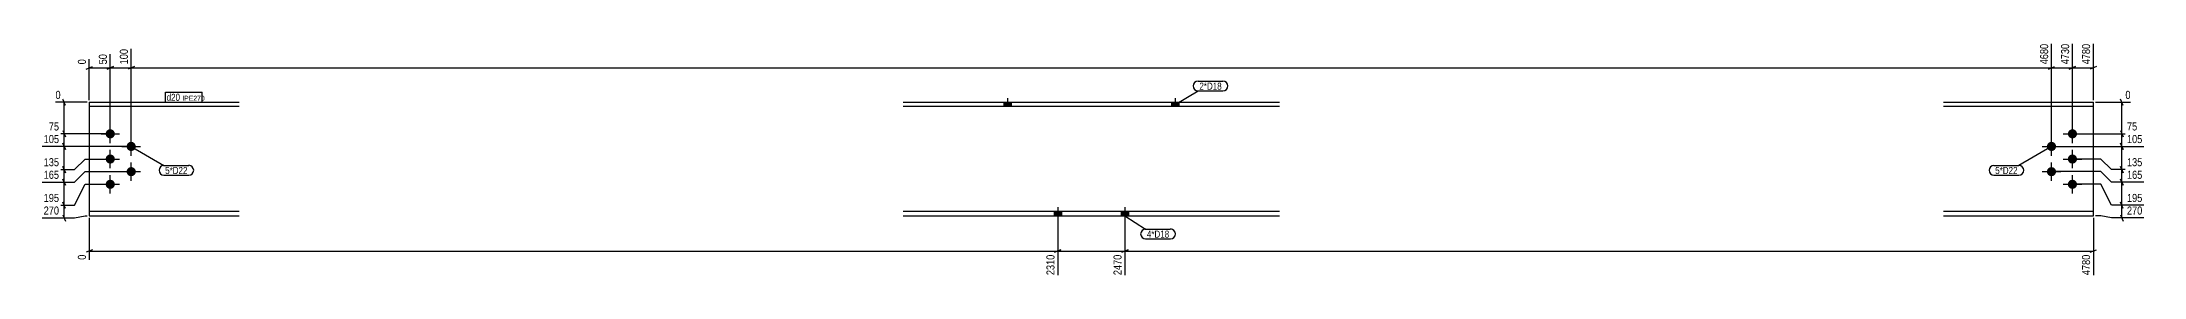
# Model space of a CAD drawing. Header units: millimetres. Extents: x 11 to 16768, y 11 to 569.
# Drawn here: x 11755 to 16768, y 11 to 569 of the extents above; entities that cross this region are included whole.
import ezdxf

# ---------------------------------------------------------------- set-up
doc = ezdxf.new("R2010")
doc.units = ezdxf.units.MM
for name, color, linetype in [('MÅLSÆTNING', 7, 'Continuous'), ('STÅL', 7, 'Continuous'), ('TEKST', 7, 'Continuous')]:
    doc.layers.add(name, color=color, linetype=linetype)
doc.styles.add('Arial Narrow', font='ARIALN.TTF', dxfattribs={"height": 0.2})

msp = doc.modelspace()

# ---------------------------------------------------------------- hatches: boundary and pattern name
at = {"layer": 'STÅL', "linetype": 'Continuous'}
for points in [[(14048.5, 415.9), (14066.5, 415.9), (14066.5, 426.1), (14048.5, 426.1)], [(14448.5, 415.9), (14466.5, 415.9), (14466.5, 426.1), (14448.5, 426.1)], [(11906.5, 351.1, -1), (11928.5, 351.1, -1)], [(16586.5, 351.1, -1), (16608.5, 351.1, -1)], [(11906.5, 291.1, -1), (11928.5, 291.1, -1)], [(11956.5, 321.1, -1), (11978.5, 321.1, -1)], [(16536.5, 321.1, -1), (16558.5, 321.1, -1)], [(16586.5, 291.1, -1), (16608.5, 291.1, -1)], [(11956.5, 261.1, -1), (11978.5, 261.1, -1)], [(16536.5, 261.1, -1), (16558.5, 261.1, -1)], [(11906.5, 231.1, -1), (11928.5, 231.1, -1)], [(16586.5, 231.1, -1), (16608.5, 231.1, -1)], [(14186.5, 166.3), (14168.5, 166.3), (14168.5, 156.1), (14186.5, 156.1)], [(14186.5, 166.3), (14168.5, 166.3), (14168.5, 156.1), (14186.5, 156.1)], [(14346.5, 166.3), (14328.5, 166.3), (14328.5, 156.1), (14346.5, 156.1)], [(14346.5, 166.3), (14328.5, 166.3), (14328.5, 156.1), (14346.5, 156.1)]]:
    msp.add_hatch(color=3, dxfattribs=at).paths.add_polyline_path(points)

# ---------------------------------------------------------------- linework, layer by layer
at = {"layer": 'MÅLSÆTNING', "color": 7, "linetype": 'Continuous'}
for p, q in [((11967.5, 326.1), (11967.5, 552.9)), ((11967.5, 326.1), (11967.5, 552.9)), ((16547.5, 326.1), (16547.5, 565)), ((16597.5, 356.1), (16597.5, 565)), ((16647.5, 431.1), (16647.5, 565)), ((11860, 504.8), (11875, 510.8)), ((11867.5, 431.1), (11867.5, 528.5)), ((11910, 504.8), (11925, 510.8)), ((11917.5, 356.1), (11917.5, 540.7)), ((11917.5, 507.8), (11967.5, 507.8)), ((11975, 510.8), (11960, 504.8)), ((11975, 510.8), (11960, 504.8)), ((16540, 504.8), (16555, 510.8)), ((16590, 504.8), (16605, 510.8)), ((16597.5, 507.8), (16647.5, 507.8)), ((16655, 510.8), (16640, 504.8)), ((11862.5, 426.1), (11786.9, 426.1)), ((11810.5, 418.6), (11804.5, 433.6)), ((11807.5, 351.1), (11807.5, 426.1)), ((16652.5, 426.1), (16736, 426.1)), ((16718.3, 418.6), (16712.3, 433.6)), ((16715.3, 351.1), (16715.3, 426.1)), ((11912.5, 351.1), (11767.4, 351.1)), ((11912.5, 351.1), (11767.4, 351.1)), ((11804.5, 358.6), (11810.5, 343.6)), ((11804.5, 358.6), (11810.5, 343.6)), ((11807.5, 321.1), (11807.5, 351.1)), ((16602.5, 351.1), (16755.5, 351.1)), ((16602.5, 351.1), (16755.5, 351.1)), ((16712.3, 358.6), (16718.3, 343.6)), ((16712.3, 358.6), (16718.3, 343.6)), ((16715.3, 321.1), (16715.3, 351.1)), ((11962.5, 321.1), (11755.2, 321.1)), ((11962.5, 321.1), (11755.2, 321.1)), ((11810.5, 313.6), (11804.5, 328.6)), ((11804.5, 328.6), (11810.5, 313.6)), ((11807.5, 266.1), (11807.5, 321.1)), ((16552.5, 321.1), (16767.7, 321.1)), ((16552.5, 321.1), (16767.7, 321.1)), ((16718.3, 313.6), (16712.3, 328.6)), ((16712.3, 328.6), (16718.3, 313.6)), ((16715.3, 266.1), (16715.3, 321.1)), ((11755.2, 266.1), (11832.5, 266.1)), ((11755.2, 266.1), (11832.5, 266.1)), ((11810.5, 258.6), (11804.5, 273.6)), ((11804.5, 273.6), (11810.5, 258.6)), ((11807.5, 236.1), (11807.5, 266.1)), ((11832.5, 266.1), (11857.5, 291.1)), ((11832.5, 266.1), (11857.5, 291.1)), ((11832.5, 236.1), (11857.5, 261.1)), ((11832.5, 236.1), (11857.5, 261.1)), ((11857.5, 291.1), (11912.5, 291.1)), ((11857.5, 291.1), (11912.5, 291.1)), ((11857.5, 261.1), (11962.5, 261.1)), ((11857.5, 261.1), (11962.5, 261.1)), ((16665.3, 261.1), (16552.5, 261.1)), ((16665.3, 261.1), (16552.5, 261.1)), ((16665.3, 291.1), (16602.5, 291.1)), ((16665.3, 291.1), (16602.5, 291.1)), ((16690.3, 266.1), (16665.3, 291.1)), ((16690.3, 266.1), (16665.3, 291.1)), ((16690.3, 236.1), (16665.3, 261.1)), ((16690.3, 236.1), (16665.3, 261.1)), ((16767.7, 266.1), (16690.3, 266.1)), ((16767.7, 266.1), (16690.3, 266.1)), ((16718.3, 258.6), (16712.3, 273.6)), ((16712.3, 273.6), (16718.3, 258.6)), ((11755.2, 236.1), (11832.5, 236.1)), ((11755.2, 236.1), (11832.5, 236.1)), ((11810.5, 228.6), (11804.5, 243.6)), ((11804.5, 243.6), (11810.5, 228.6)), ((11807.5, 181.1), (11807.5, 236.1)), ((11832.5, 181.1), (11857.5, 231.1)), ((11832.5, 181.1), (11857.5, 231.1)), ((11857.5, 231.1), (11912.5, 231.1)), ((11857.5, 231.1), (11912.5, 231.1)), ((16665.3, 231.1), (16602.5, 231.1)), ((16665.3, 231.1), (16602.5, 231.1)), ((16690.3, 181.1), (16665.3, 231.1)), ((16690.3, 181.1), (16665.3, 231.1)), ((11755.2, 181.1), (11832.5, 181.1)), ((11755.2, 181.1), (11832.5, 181.1)), ((11755.2, 151.1), (11832.5, 151.1)), ((11810.5, 173.6), (11804.5, 188.6)), ((11810.5, 173.6), (11804.5, 188.6)), ((11804.5, 158.6), (11810.5, 143.6)), ((11807.5, 151.1), (11807.5, 181.1)), ((11832.5, 151.1), (11857.5, 156.1)), ((11857.5, 156.1), (11862.5, 156.1)), ((11867.5, 151.1), (11867.5, 51.6)), ((16647.5, 151.1), (16647.5, 15)), ((16665.3, 156.1), (16652.5, 156.1)), ((16690.3, 151.1), (16665.3, 156.1)), ((16767.7, 181.1), (16690.3, 181.1)), ((16767.7, 151.1), (16690.3, 151.1)), ((16718.3, 173.6), (16712.3, 188.6)), ((16712.3, 158.6), (16718.3, 143.6)), ((16715.3, 151.1), (16715.3, 181.1)), ((14177.5, 123.7), (14177.5, 15)), ((14337.5, 123.7), (14337.5, 15)), ((14337.5, 123.7), (14337.5, 15)), ((11875, 75.3), (11860, 69.3)), ((11867.5, 72.3), (14177.5, 72.3)), ((14170, 69.3), (14185, 75.3)), ((14345, 75.3), (14330, 69.3)), ((14330, 69.3), (14345, 75.3)), ((14337.5, 72.3), (16647.5, 72.3)), ((16640, 69.3), (16655, 75.3))]:
    msp.add_line(p, q, dxfattribs=at)
at = {"layer": 'STÅL', "color": 2, "linetype": 'Continuous'}
for p, q in [((11867.5, 426.1), (11867.5, 156.1)), ((11867.5, 426.1), (12224.9, 426.1)), ((12224.9, 415.9), (11867.5, 415.9)), ((13808.5, 426.1), (14706.1, 426.1)), ((14706.1, 415.9), (13808.5, 415.9)), ((16290.2, 426.1), (16647.5, 426.1)), ((16647.5, 415.9), (16290.2, 415.9)), ((16647.5, 156.1), (16647.5, 426.1)), ((12224.9, 166.3), (11867.5, 166.3)), ((11867.5, 156.1), (12224.9, 156.1)), ((14706.1, 166.3), (13808.5, 166.3)), ((13808.5, 156.1), (14706.1, 156.1)), ((16647.5, 166.3), (16290.2, 166.3)), ((16290.2, 156.1), (16647.5, 156.1))]:
    msp.add_line(p, q, dxfattribs=at)
at = {"layer": 'STÅL', "color": 3, "linetype": 'Continuous'}
for p, q in [((14048.5, 426.1), (14048.5, 415.9)), ((14057.5, 436.1), (14057.5, 415.9)), ((14066.5, 426.1), (14066.5, 415.9)), ((14448.5, 426.1), (14448.5, 415.9)), ((14457.5, 436.1), (14457.5, 415.9)), ((14466.5, 426.1), (14466.5, 415.9)), ((11895.5, 351.1), (11939.5, 351.1)), ((11917.5, 329.1), (11917.5, 373.1)), ((16575.5, 351.1), (16619.5, 351.1)), ((16597.5, 329.1), (16597.5, 373.1)), ((11917.5, 269.1), (11917.5, 313.1)), ((11945.5, 321.1), (11989.5, 321.1)), ((11967.5, 299.1), (11967.5, 343.1)), ((16525.5, 321.1), (16569.5, 321.1)), ((16547.5, 299.1), (16547.5, 343.1)), ((16597.5, 269.1), (16597.5, 313.1)), ((11895.5, 291.1), (11939.5, 291.1)), ((11917.5, 209.1), (11917.5, 253.1)), ((11945.5, 261.1), (11989.5, 261.1)), ((11967.5, 239.1), (11967.5, 283.1)), ((16525.5, 261.1), (16569.5, 261.1)), ((16547.5, 239.1), (16547.5, 283.1)), ((16575.5, 291.1), (16619.5, 291.1)), ((16597.5, 209.1), (16597.5, 253.1)), ((11895.5, 231.1), (11939.5, 231.1)), ((16575.5, 231.1), (16619.5, 231.1)), ((14168.5, 166.3), (14168.5, 156.1)), ((14168.5, 166.3), (14168.5, 156.1)), ((14177.5, 176.3), (14177.5, 111.3)), ((14177.5, 176.3), (14177.5, 111.3)), ((14186.5, 166.3), (14186.5, 156.1)), ((14186.5, 166.3), (14186.5, 156.1)), ((14328.5, 166.3), (14328.5, 156.1)), ((14328.5, 166.3), (14328.5, 156.1)), ((14337.5, 176.3), (14337.5, 111.3)), ((14337.5, 176.3), (14337.5, 111.3)), ((14346.5, 166.3), (14346.5, 156.1)), ((14346.5, 166.3), (14346.5, 156.1))]:
    msp.add_line(p, q, dxfattribs=at)

# ---------------------------------------------------------------- wipeouts: each hides what was drawn before it
at = {"color": 0}
for points in [[(14568.5, 456.1), (14568.5, 473.6), (14515.2, 473.6), (14515.2, 456.1)], [(12101.8, 255.6), (12101.8, 273.1), (12048.5, 273.1), (12048.5, 255.6)], [(16466.6, 255.6), (16466.6, 273.1), (16413.3, 273.1), (16413.3, 255.6)], [(14443.2, 104.2), (14443.2, 121.7), (14389.9, 121.7), (14389.9, 104.2)]]:
    msp.add_wipeout(points, dxfattribs=at).dxf.layer = 'TEKST'

# ---------------------------------------------------------------- next in the draw order: wipeouts: each hides what was drawn before it
at = {"color": 0, "linetype": 'Continuous'}
for points in [[(16643.5, 569), (16615.5, 569), (16615.5, 512.3), (16643.5, 512.3)], [(11803, 430.1), (11803, 458.1), (11782.9, 458.1), (11782.9, 430.1)], [(16740, 430.1), (16740, 458.1), (16719.8, 458.1), (16719.8, 430.1)], [(11799.4, 355.1), (11799.4, 383.1), (11767, 383.1), (11767, 355.1)], [(16755.9, 355.1), (16755.9, 383.1), (16723.5, 383.1), (16723.5, 355.1)], [(11799.4, 270.1), (11799.4, 298.1), (11754.8, 298.1), (11754.8, 270.1)], [(11799.4, 185.1), (11799.4, 213.1), (11754.8, 213.1), (11754.8, 185.1)], [(16768, 185.1), (16768, 213.1), (16723.5, 213.1), (16723.5, 185.1)], [(11863.5, 67.7), (11835.5, 67.7), (11835.5, 47.6), (11863.5, 47.6)], [(14173.5, 67.7), (14145.5, 67.7), (14145.5, 11), (14173.5, 11)], [(16643.5, 67.7), (16615.5, 67.7), (16615.5, 11), (16643.5, 11)]]:
    msp.add_wipeout(points, dxfattribs=at).dxf.layer = 'MÅLSÆTNING'
at = {"color": 0}
for points in [[(14568.5, 456.1), (14568.5, 473.6), (14515.2, 473.6), (14515.2, 456.1)], [(12084, 429.6), (12084, 447.1), (12052, 447.1), (12052, 429.6)], [(12101.8, 255.6), (12101.8, 273.1), (12048.5, 273.1), (12048.5, 255.6)], [(16466.6, 255.6), (16466.6, 273.1), (16413.3, 273.1), (16413.3, 255.6)], [(14443.2, 104.2), (14443.2, 121.7), (14389.9, 121.7), (14389.9, 104.2)]]:
    msp.add_wipeout(points, dxfattribs=at).dxf.layer = 'TEKST'

# ---------------------------------------------------------------- next in the draw order: linework, layer by layer
at = {"layer": 'MÅLSÆTNING', "color": 7, "linetype": 'Continuous'}
for p, q in [((16597.5, 356.1), (16597.5, 565)), ((16547.5, 507.8), (16597.5, 507.8)), ((16605, 510.8), (16590, 504.8)), ((16715.3, 236.1), (16715.3, 266.1)), ((16767.7, 236.1), (16690.3, 236.1)), ((16767.7, 236.1), (16690.3, 236.1)), ((16718.3, 228.6), (16712.3, 243.6)), ((16712.3, 243.6), (16718.3, 228.6)), ((14177.5, 123.7), (14177.5, 15)), ((14185, 75.3), (14170, 69.3)), ((14177.5, 72.3), (14337.5, 72.3))]:
    msp.add_line(p, q, dxfattribs=at)
at = {"layer": 'TEKST', "color": 7, "linetype": 'Continuous'}
for p, q in [((14457.5, 421), (14512.2, 453.1)), ((14512.2, 476.6), (14571.5, 476.6)), ((14512.2, 453.1), (14571.5, 453.1)), ((11967.5, 321.1), (12045.5, 276.1)), ((16547.5, 321.1), (16469.6, 276.1)), ((12045.5, 276.1), (12104.8, 276.1)), ((12045.5, 252.6), (12104.8, 252.6)), ((16410.3, 276.1), (16469.6, 276.1)), ((16410.3, 252.6), (16469.6, 252.6)), ((14337.5, 156.2), (14386.9, 124.7)), ((14386.9, 124.7), (14446.2, 124.7)), ((14386.9, 101.2), (14446.2, 101.2))]:
    msp.add_line(p, q, dxfattribs=at)
for centre, radius, start, end in [((14512.2, 464.8), 11.8, 90, 270), ((14571.5, 464.8), 11.8, 270, 90), ((12045.5, 264.4), 11.7, 90, 270), ((12104.8, 264.4), 11.8, 270, 90), ((16410.3, 264.4), 11.7, 90, 270), ((16469.6, 264.4), 11.7, 270, 90), ((14386.9, 113), 11.8, 90, 270), ((14446.2, 113), 11.8, 270, 90)]:
    msp.add_arc(centre, radius, start, end, dxfattribs=at)

# ---------------------------------------------------------------- next in the draw order: texts
at = {"layer": 'MÅLSÆTNING', "color": 3, "linetype": 'Continuous', "style": 'Arial Narrow'}
for s, height, p in [('4780', 19.09, (16639.5, 516.3)), ('0', 19.1, (11859.5, 51.6)), ('2310', 19.09, (14169.5, 15)), ('4780', 19.09, (16639.5, 15))]:
    msp.add_text(s, height=height, rotation=90.0002, dxfattribs=at).set_placement(p)
for s, height, p in [('0', 19.1, (11786.9, 434.1)), ('0', 19.1, (16723.8, 434.1)), ('75', 19.09, (11771, 359.1)), ('75', 19.09, (16727.5, 359.1)), ('135', 19.09, (11758.8, 274.1))]:
    msp.add_text(s, height=height, dxfattribs=at).set_placement(p)
at = {"layer": 'TEKST', "color": 3, "style": 'Arial Narrow'}
for s, p in [('2*D18', (14515.2, 456.1)), ('5*D22', (12048.5, 255.6)), ('5*D22', (16413.3, 255.6)), ('4*D18', (14389.9, 104.2))]:
    msp.add_text(s, height=16.7, dxfattribs=at).set_placement(p)

# ---------------------------------------------------------------- next in the draw order: wipeouts: each hides what was drawn before it
at = {"color": 0, "linetype": 'Continuous'}
for points in [[(11799.4, 155.1), (11799.4, 183.1), (11754.8, 183.1), (11754.8, 155.1)], [(16768, 155.1), (16768, 183.1), (16723.5, 183.1), (16723.5, 155.1)]]:
    msp.add_wipeout(points, dxfattribs=at).dxf.layer = 'MÅLSÆTNING'
at = {"color": 0}
msp.add_wipeout([(12084, 429.6), (12084, 447.1), (12052, 447.1), (12052, 429.6)], dxfattribs=at).dxf.layer = 'TEKST'

# ---------------------------------------------------------------- next in the draw order: linework, layer by layer
at = {"layer": 'MÅLSÆTNING', "color": 7, "linetype": 'Continuous'}
for p, q in [((16715.3, 181.1), (16715.3, 236.1)), ((16767.7, 181.1), (16690.3, 181.1)), ((16718.3, 173.6), (16712.3, 188.6))]:
    msp.add_line(p, q, dxfattribs=at)
at = {"layer": 'TEKST', "color": 7, "linetype": 'Continuous'}
msp.add_line((12049, 426.6), (12049, 450.1), dxfattribs=at)

# ---------------------------------------------------------------- next in the draw order: texts
at = {"layer": 'MÅLSÆTNING', "color": 3, "linetype": 'Continuous', "style": 'Arial Narrow'}
for s, p in [('195', (11758.8, 189.1)), ('195', (16727.5, 189.1)), ('270', (11758.8, 159.1)), ('270', (16727.5, 159.1))]:
    msp.add_text(s, height=19.09, dxfattribs=at).set_placement(p)

# ---------------------------------------------------------------- next in the draw order: wipeouts: each hides what was drawn before it
at = {"color": 0, "linetype": 'Continuous'}
for points in [[(16593.5, 569), (16565.5, 569), (16565.5, 512.3), (16593.5, 512.3)], [(11799.4, 325.1), (11799.4, 353.1), (11754.8, 353.1), (11754.8, 325.1)], [(16768, 325.1), (16768, 353.1), (16723.5, 353.1), (16723.5, 325.1)], [(11799.4, 240.1), (11799.4, 268.1), (11754.8, 268.1), (11754.8, 240.1)], [(16768, 270.1), (16768, 298.1), (16723.5, 298.1), (16723.5, 270.1)], [(14333.5, 67.7), (14305.5, 67.7), (14305.5, 11), (14333.5, 11)]]:
    msp.add_wipeout(points, dxfattribs=at).dxf.layer = 'MÅLSÆTNING'
at = {"color": 0}
msp.add_wipeout([(12134.1, 429.6), (12134.1, 442.1), (12089.2, 442.1), (12089.2, 429.6)], dxfattribs=at).dxf.layer = 'TEKST'

# ---------------------------------------------------------------- next in the draw order: linework, layer by layer
at = {"layer": 'MÅLSÆTNING', "color": 7, "linetype": 'Continuous'}
for p, q in [((16547.5, 326.1), (16547.5, 565)), ((11967.5, 507.8), (16547.5, 507.8)), ((16540, 504.8), (16555, 510.8))]:
    msp.add_line(p, q, dxfattribs=at)

# ---------------------------------------------------------------- next in the draw order: texts
at = {"layer": 'MÅLSÆTNING', "color": 3, "linetype": 'Continuous', "style": 'Arial Narrow'}
for s, p in [('4730', (16589.5, 516.3)), ('2470', (14329.5, 15))]:
    msp.add_text(s, height=19.09, rotation=90.0002, dxfattribs=at).set_placement(p)
for s, p in [('105', (11758.8, 329.1)), ('105', (16727.5, 329.1)), ('165', (11758.8, 244.1)), ('135', (16727.5, 274.1))]:
    msp.add_text(s, height=19.09, dxfattribs=at).set_placement(p)

# ---------------------------------------------------------------- next in the draw order: wipeouts: each hides what was drawn before it
at = {"color": 0}
msp.add_wipeout([(12134.1, 429.6), (12134.1, 442.1), (12089.2, 442.1), (12089.2, 429.6)], dxfattribs=at).dxf.layer = 'TEKST'

# ---------------------------------------------------------------- next in the draw order: linework, layer by layer
at = {"layer": 'TEKST', "color": 7, "linetype": 'Continuous'}
for p, q in [((12049, 450.1), (12137.1, 450.1)), ((12049, 426.6), (12137.1, 426.6)), ((12137.1, 426.6), (12137.1, 450.1))]:
    msp.add_line(p, q, dxfattribs=at)

# ---------------------------------------------------------------- next in the draw order: texts
at = {"layer": 'TEKST', "color": 3, "style": 'Arial Narrow'}
for s, height, p in [('d20', 16.7, (12052, 429.6)), ('IPE270', 11.93, (12089.2, 429.6))]:
    msp.add_text(s, height=height, dxfattribs=at).set_placement(p)

# ---------------------------------------------------------------- next in the draw order: wipeouts: each hides what was drawn before it
at = {"color": 0, "linetype": 'Continuous'}
for points in [[(11963.5, 556.9), (11935.5, 556.9), (11935.5, 512.3), (11963.5, 512.3)], [(16543.5, 569), (16515.5, 569), (16515.5, 512.3), (16543.5, 512.3)], [(16768, 240.1), (16768, 268.1), (16723.5, 268.1), (16723.5, 240.1)]]:
    msp.add_wipeout(points, dxfattribs=at).dxf.layer = 'MÅLSÆTNING'

# ---------------------------------------------------------------- next in the draw order: linework, layer by layer
at = {"layer": 'MÅLSÆTNING', "color": 7, "linetype": 'Continuous'}
for p, q in [((11867.5, 507.8), (11917.5, 507.8)), ((11925, 510.8), (11910, 504.8)), ((11917.5, 356.1), (11917.5, 540.7))]:
    msp.add_line(p, q, dxfattribs=at)

# ---------------------------------------------------------------- next in the draw order: texts
at = {"layer": 'MÅLSÆTNING', "color": 3, "linetype": 'Continuous', "style": 'Arial Narrow'}
for s, p in [('100', (11959.5, 516.3)), ('4680', (16539.5, 516.3))]:
    msp.add_text(s, height=19.09, rotation=90.0002, dxfattribs=at).set_placement(p)
msp.add_text('165', height=19.09, dxfattribs=at).set_placement((16727.5, 244.1))

# ---------------------------------------------------------------- next in the draw order: wipeouts: each hides what was drawn before it
at = {"color": 0, "linetype": 'Continuous'}
msp.add_wipeout([(11913.5, 544.7), (11885.5, 544.7), (11885.5, 512.3), (11913.5, 512.3)], dxfattribs=at).dxf.layer = 'MÅLSÆTNING'

# ---------------------------------------------------------------- next in the draw order: texts
at = {"layer": 'MÅLSÆTNING', "color": 3, "linetype": 'Continuous', "style": 'Arial Narrow'}
msp.add_text('50', height=19.09, rotation=90.0002, dxfattribs=at).set_placement((11909.5, 516.3))

# ---------------------------------------------------------------- next in the draw order: wipeouts: each hides what was drawn before it
at = {"color": 0, "linetype": 'Continuous'}
msp.add_wipeout([(11863.5, 532.5), (11835.5, 532.5), (11835.5, 512.3), (11863.5, 512.3)], dxfattribs=at).dxf.layer = 'MÅLSÆTNING'

# ---------------------------------------------------------------- next in the draw order: texts
at = {"layer": 'MÅLSÆTNING', "color": 3, "linetype": 'Continuous', "style": 'Arial Narrow'}
msp.add_text('0', height=19.1, rotation=90.0002, dxfattribs=at).set_placement((11859.5, 516.3))

doc.saveas('drawing.dxf')
